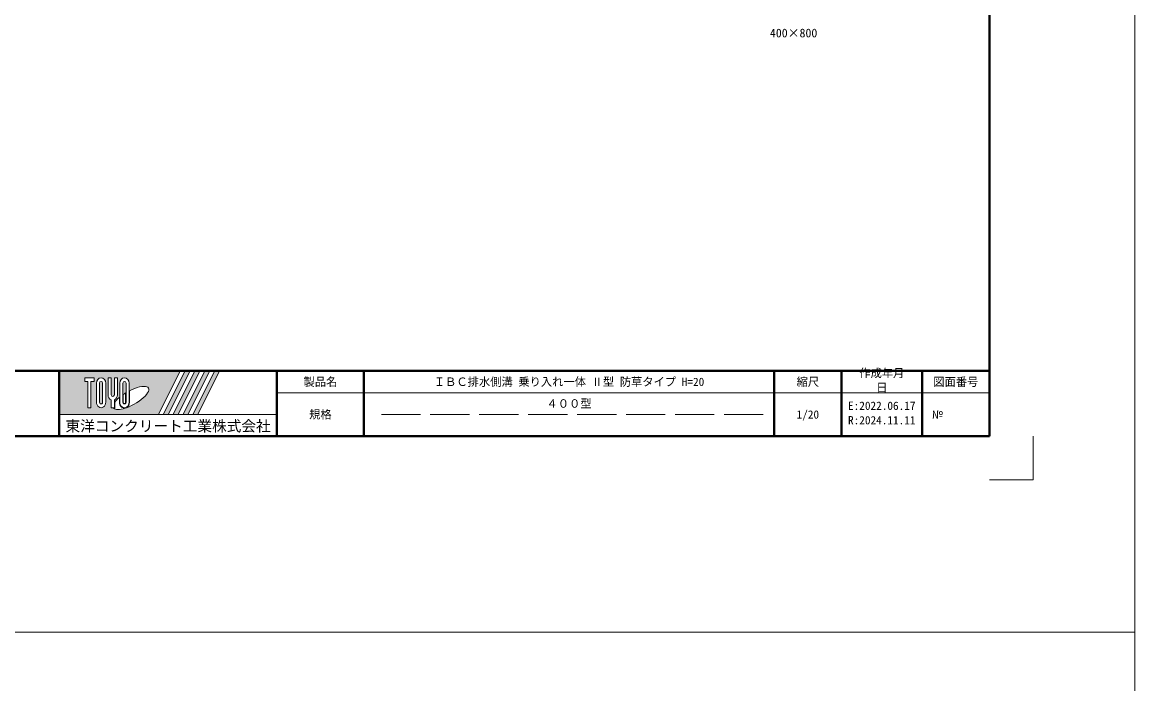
# Model space of a CAD drawing. Units: millimetres at full size; details may follow other scales. Extents: x -1267 to 18002, y -8040 to 14480.
# Drawn here: x 12889 to 18002, y -938 to 2103 of the extents above; entities that cross this region are included whole.
import ezdxf
from ezdxf.enums import TextEntityAlignment as Align

# ---------------------------------------------------------------- set-up
doc = ezdxf.new("R2010")
doc.units = ezdxf.units.MM
doc.header["$LTSCALE"] = 30
doc.linetypes.add('DASHED', pattern=[7.5, 6, -1.5])
for name, color, linetype, lineweight in [('0_2', 7, 'Continuous', 13), ('Defpoints_3', 1, 'Continuous', 13), ('図枠', 7, 'Continuous', 5), ('補助線', 8, 'Continuous', 13)]:
    doc.layers.add(name, color=color, linetype=linetype, lineweight=lineweight)
doc.layers.add('文字', color=7, linetype='Continuous')
doc.styles.add('ＭＳ ゴシック', font='')
doc.styles.add('ＭＳ 明朝', font='')
doc.styles.get('ＭＳ ゴシック').set_extended_font_data('MS Gothic')
doc.styles.get('ＭＳ 明朝').set_extended_font_data('MS Mincho')

msp = doc.modelspace()

# ---------------------------------------------------------------- hatches: boundary and pattern name
at = {"layer": '図枠'}
h = msp.add_hatch(color=256, dxfattribs=at)
h.paths.add_polyline_path([(13059.44, 500), (13059.44, 300), (13514.75, 300), (13614.75, 500)])
edge = h.paths.add_edge_path(flags=16)
edge.add_ellipse((13388.89, 376.16), major_axis=(80.81, 45.23), ratio=0.3471473, start_angle=-144.31122, end_angle=72.1899, ccw=False)
edge.add_ellipse((13358.96, 356.63), major_axis=(0, 27.5), ratio=0.8463542, start_angle=-160.70346, end_angle=-90)
edge.add_line((13382.24, 356.63), (13382.24, 409.06))
edge = h.paths.add_edge_path(flags=16)
edge.add_ellipse((13358.96, 443.37), major_axis=(0, 25.38), ratio=0.8463542, start_angle=-90, end_angle=90, ccw=False)
edge.add_line((13380.45, 443.37), (13380.45, 356.63))
edge.add_ellipse((13358.96, 356.63), major_axis=(0, 25.38), ratio=0.8463542, start_angle=90, end_angle=-90, ccw=False)
edge.add_line((13337.48, 356.63), (13337.48, 443.37))
edge = h.paths.add_edge_path(flags=16)
edge.add_line((13366.12, 443.37), (13366.12, 356.63))
edge.add_ellipse((13358.96, 356.63), major_axis=(0, 8.46), ratio=0.8463542, start_angle=90, end_angle=-90, ccw=False)
edge.add_line((13351.8, 356.63), (13351.8, 443.37))
edge.add_ellipse((13358.96, 443.37), major_axis=(0, 8.46), ratio=0.8463542, start_angle=-90, end_angle=90, ccw=False)
edge = h.paths.add_edge_path(flags=16)
edge.add_line((13364.33, 399.04), (13364.33, 356.63))
edge.add_ellipse((13358.96, 356.63), major_axis=(0, 6.35), ratio=0.8463542, start_angle=90, end_angle=-90, ccw=False)
edge.add_line((13353.59, 356.63), (13353.59, 392.09))
edge.add_ellipse((13388.89, 376.16), major_axis=(80.81, 45.23), ratio=0.3471473, start_angle=107.79174, end_angle=126.47132, ccw=False)
edge = h.paths.add_edge_path(flags=16)
edge.add_ellipse((13305.25, 391.01), major_axis=(0, 25.38), ratio=0.8463542, start_angle=-163.34117, end_angle=-90, ccw=False)
edge.add_line((13312.41, 367.08), (13312.41, 331.25))
edge.add_line((13312.41, 331.25), (13298.09, 331.25))
edge.add_line((13298.09, 331.25), (13298.09, 367.08))
edge.add_ellipse((13305.25, 391.01), major_axis=(0, 25.38), ratio=0.8463542, start_angle=90, end_angle=163.34117, ccw=False)
edge.add_line((13283.77, 391.01), (13283.77, 468.75))
edge.add_line((13283.77, 468.75), (13298.09, 468.75))
edge.add_line((13298.09, 468.75), (13298.09, 391.01))
edge.add_ellipse((13305.25, 391.01), major_axis=(0, 8.46), ratio=0.8463542, start_angle=90, end_angle=-90)
edge.add_line((13312.41, 391.01), (13312.41, 468.75))
edge.add_line((13312.41, 468.75), (13326.74, 468.75))
edge.add_line((13326.74, 468.75), (13326.74, 391.01))
edge = h.paths.add_edge_path(flags=16)
edge.add_line((13335.69, 378.53), (13335.69, 356.63))
edge.add_ellipse((13358.96, 356.63), major_axis=(0, 27.5), ratio=0.8463542, start_angle=90, end_angle=-171.54427)
edge.add_ellipse((13388.89, 376.16), major_axis=(80.81, 45.23), ratio=0.3471473, start_angle=-178.64954, end_angle=-148.29244, ccw=False)
edge.add_line((13309.33, 329.13), (13314.2, 329.13))
edge.add_line((13314.2, 329.13), (13314.2, 355.95))
edge.add_ellipse((13388.89, 376.16), major_axis=(80.81, 45.23), ratio=0.3471473, start_angle=148.21912, end_angle=165.90812, ccw=False)
edge = h.paths.add_edge_path(flags=16)
edge.add_ellipse((13251.54, 443.37), major_axis=(0, 25.38), ratio=0.8463542, start_angle=-90, end_angle=90, ccw=False)
edge.add_line((13273.03, 443.37), (13273.03, 356.63))
edge.add_ellipse((13251.54, 356.63), major_axis=(0, 25.38), ratio=0.8463542, start_angle=90, end_angle=-90, ccw=False)
edge.add_line((13230.06, 356.63), (13230.06, 443.37))
edge = h.paths.add_edge_path(flags=16)
edge.add_line((13258.7, 443.37), (13258.7, 356.63))
edge.add_ellipse((13251.54, 356.63), major_axis=(0, 8.46), ratio=0.8463542, start_angle=90, end_angle=-90, ccw=False)
edge.add_line((13244.38, 356.63), (13244.38, 443.37))
edge.add_ellipse((13251.54, 443.37), major_axis=(0, 8.46), ratio=0.8463542, start_angle=-90, end_angle=90, ccw=False)
h.paths.add_polyline_path([(13219.31, 468.75), (13219.31, 451.83), (13204.99, 451.83), (13204.99, 331.25), (13190.67, 331.25), (13190.67, 451.83), (13176.35, 451.83), (13176.35, 468.75)], flags=16)
for points in [[(13537.44, 300), (13560.13, 300), (13660.13, 500), (13637.44, 500)], [(13705.5, 500), (13682.81, 500), (13582.81, 300), (13605.5, 300)], [(13750.88, 500), (13728.19, 500), (13628.19, 300), (13650.88, 300)], [(13796.25, 500), (13773.56, 500), (13673.56, 300), (13696.25, 300)]]:
    msp.add_hatch(color=256, dxfattribs=at).paths.add_polyline_path(points)

# ---------------------------------------------------------------- linework, layer by layer
at = {"layer": '0_2', "color": 5}
for p, q in [((18001.66, 14480.25), (18001.66, -8040.25)), ((-1267.22, -700.08), (18001.66, -700.08))]:
    msp.add_line(p, q, dxfattribs=at)
at = {"layer": 'Defpoints_3'}
for p in [(17534.44, 200), (17334.44, 0)]:
    msp.add_line(p, (17534.44, 0), dxfattribs=at)
at = {"layer": '図枠', "lineweight": 40}
for p, q in [((17334.44, 200), (17334.44, 5740)), ((9534.44, 500), (17334.44, 500)), ((13059.44, 200), (13059.44, 500)), ((14059.44, 200), (14059.44, 500)), ((14459.44, 200), (14459.44, 500)), ((16344.44, 200), (16344.44, 500)), ((16654.44, 200), (16654.44, 500)), ((17024.44, 200), (17024.44, 500)), ((9534.44, 200), (17334.44, 200))]:
    msp.add_line(p, q, dxfattribs=at)
at = {"layer": '図枠'}
for p, q in [((13059.44, 500), (13614.75, 500)), ((13176.35, 468.75), (13176.35, 451.83)), ((13176.35, 468.75), (13219.31, 468.75)), ((13219.31, 468.75), (13219.31, 451.83)), ((13283.77, 468.75), (13298.09, 468.75)), ((13283.77, 391.01), (13283.77, 468.75)), ((13298.09, 468.75), (13298.09, 391.01)), ((13312.41, 468.75), (13326.74, 468.75)), ((13312.41, 391.01), (13312.41, 468.75)), ((13326.74, 468.75), (13326.74, 391.01)), ((13614.75, 500), (13514.75, 300)), ((13637.44, 500), (13537.44, 300)), ((13660.13, 500), (13560.13, 300)), ((13682.81, 500), (13582.81, 300)), ((13705.5, 500), (13605.5, 300)), ((13728.19, 500), (13628.19, 300)), ((13637.44, 500), (13660.13, 500)), ((13750.88, 500), (13650.88, 300)), ((13773.56, 500), (13673.56, 300)), ((13682.81, 500), (13705.5, 500)), ((13796.25, 500), (13696.25, 300)), ((13728.19, 500), (13750.88, 500)), ((13773.56, 500), (13796.25, 500)), ((13190.67, 451.83), (13176.35, 451.83)), ((13190.67, 451.83), (13190.67, 331.25)), ((13204.99, 451.83), (13204.99, 331.25)), ((13219.31, 451.83), (13204.99, 451.83)), ((13230.06, 443.37), (13230.06, 356.63)), ((13244.38, 356.63), (13244.38, 443.37)), ((13258.7, 443.37), (13258.7, 356.63)), ((13273.03, 356.63), (13273.03, 443.37)), ((13337.48, 443.37), (13337.48, 356.63)), ((13351.8, 356.63), (13351.8, 443.37)), ((13366.12, 443.37), (13366.12, 356.63)), ((13380.45, 356.63), (13380.45, 443.37)), ((13382.24, 356.63), (13382.24, 409.06)), ((13298.09, 367.08), (13298.09, 331.25)), ((13312.41, 367.08), (13312.41, 331.25)), ((13335.69, 378.53), (13335.69, 356.63)), ((13353.59, 356.63), (13353.59, 392.09)), ((13364.33, 399.04), (13364.33, 356.63)), ((13204.99, 331.25), (13190.67, 331.25)), ((13312.41, 331.25), (13298.09, 331.25)), ((13309.33, 329.13), (13314.2, 329.13)), ((13314.2, 355.95), (13314.2, 329.13)), ((13059.44, 300), (13514.75, 300)), ((13537.44, 300), (13560.13, 300)), ((13582.81, 300), (13605.5, 300)), ((13628.19, 300), (13650.88, 300)), ((13673.56, 300), (13696.25, 300))]:
    msp.add_line(p, q, dxfattribs=at)
at = {"layer": '図枠', "lineweight": 13}
msp.add_line((17334.44, 400), (14059.44, 400), dxfattribs=at)
at = {"layer": '図枠', "linetype": 'DASHED', "lineweight": 9}
msp.add_line((16294.44, 300), (14509.44, 300), dxfattribs=at)
at = {"layer": '図枠'}
for centre, major_axis, ratio, start_param, end_param in [((13251.54, 443.37), (0, 25.38), 0.846354, 4.712389, 7.8539816), ((13358.96, 443.37), (0, 25.38), 0.846354, 4.712389, 7.8539816), ((13251.54, 443.37), (0, 8.46), 0.846354, 4.712389, 7.8539816), ((13358.96, 443.37), (0, 8.46), 0.846354, 4.712389, 7.8539816), ((13388.89, 376.16), (80.81, 45.23), 0.347147, 4.2621853, 7.7429163), ((13305.25, 391.01), (0, 25.38), 0.846354, 1.5707963, 2.8017557), ((13305.25, 391.01), (0, 8.46), 0.846354, 1.5707963, 4.712389), ((13305.25, 391.01), (0, 25.38), 0.846354, 3.4814296, 4.712389), ((13388.89, 376.16), (80.81, 45.23), 0.347147, 2.0815197, 2.5155126), ((13388.89, 376.16), (80.81, 45.23), 0.347147, 1.6817405, 1.8219833), ((13251.54, 356.63), (0, 25.38), 0.846354, 1.5707963, 4.712389), ((13251.54, 356.63), (0, 8.46), 0.846354, 1.5707963, 4.712389), ((13388.89, 376.16), (80.81, 45.23), 0.347147, 3.2093975, 4.2004451), ((13358.96, 356.63), (0, 27.5), 0.846354, 1.5707963, 3.3154679), ((13358.96, 356.63), (0, 25.38), 0.846354, 1.5707963, 4.712389), ((13358.96, 356.63), (0, 8.46), 0.846354, 1.5707963, 4.712389), ((13358.96, 356.63), (0, 6.35), 0.846354, 1.5707963, 4.712389), ((13358.96, 356.63), (0, 27.5), 0.846354, 3.5338438, 4.712389)]:
    msp.add_ellipse(centre, major_axis=major_axis, ratio=ratio, start_param=start_param, end_param=end_param, dxfattribs=at)
at = {"layer": '補助線'}
msp.add_line((13059.44, 300), (14059.44, 300), dxfattribs=at)

# ---------------------------------------------------------------- texts
at = {"layer": '図枠', "style": 'ＭＳ ゴシック'}
for s, p in [('作成年月', (16735.84, 509.23)), ('日', (16813.54, 442.57)), ('E:2022.06.17', (16684.04, 359.23)), ('R:2024.11.11', (16684.04, 292.57))]:
    msp.add_text(s, height=37.98, dxfattribs=at).set_placement(p, align=Align.TOP_LEFT)
for s, height, p in [('製品名', 37.98, (14259.44, 450)), ('ＩＢＣ排水側溝 乗り入れ一体 Ⅱ型 防草タイプ H=20', 37.98, (15401.94, 450)), ('縮尺', 37.98, (16499.44, 450)), ('図面番号', 37.98, (17179.44, 450)), ('４００型', 37.98, (15401.94, 350)), ('規格', 37.98, (14259.44, 300)), ('1/20', 37.98, (16499.44, 300)), ('東洋コンクリート工業株式会社', 49.37, (13559.44, 246.88))]:
    msp.add_text(s, height=height, dxfattribs=at).set_placement(p, align=Align.MIDDLE_CENTER)
msp.add_text('№', height=37.98, dxfattribs=at).set_placement((17068.79, 300), align=Align.MIDDLE_LEFT)
at = {"layer": '文字', "style": 'ＭＳ 明朝'}
msp.add_text('400×800', height=40.03, dxfattribs=at).set_placement((16433.96, 2053.19), align=Align.MIDDLE_CENTER)

doc.saveas('drawing.dxf')
